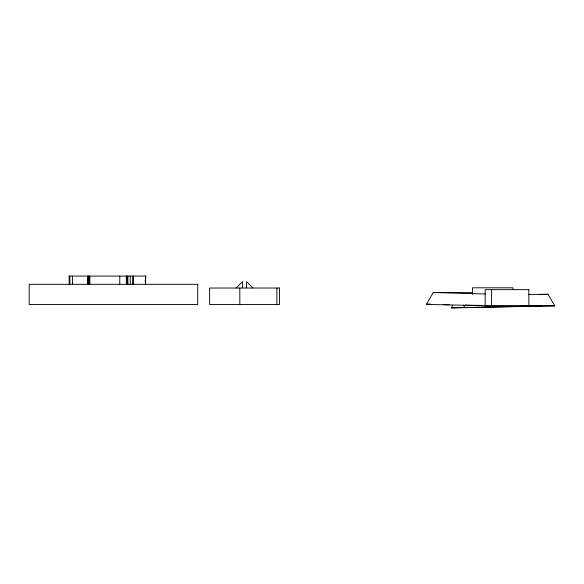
<?xml version="1.0" encoding="UTF-8"?>
<svg xmlns="http://www.w3.org/2000/svg" width="584" height="584" viewBox="0 0 584 584"><rect width="100%" height="100%" fill="white"/><g stroke="black" fill="none" stroke-linecap="round" stroke-linejoin="round"><path stroke-width="0.88" d="M145.139 281.853L145.891 276.086L68.963 276.086M472.646 292.672L433.24 292.518L426.415 304.381L488.114 305.826L554.8 305.855L547.967 294.263L528.63 294.467M433.24 292.518L485.231 293.978M554.8 305.855L451.344 307.914L452.549 305.439M547.967 294.263L539.178 294.621M236.133 288.029L242.535 281.627L242.535 287.795M451.271 307.812L541.324 305.979L535.594 306.009M524.928 306.155L522.461 306.162M528.272 306.162L532.63 306.089M426.459 304.125L430.831 304.067M481.953 305.425L465.098 305.14M449.22 304.768L443.183 304.556M521.308 305.709L529.265 305.972M252.967 288.029L246.565 281.627L246.565 287.795M463.309 305.118L464.725 307.41M512.971 289.547L512.971 287.803L472.522 287.803L472.522 294.38M491.582 289.649L491.582 306.162M276.896 288.029L276.896 304.541M239.82 288.029L239.82 304.541M145.562 276.086L145.562 284.32M133.532 276.086L133.532 284.32M132.626 276.086L132.626 284.32M130.276 276.086L130.276 284.32M127.896 276.086L127.896 284.32M127.108 276.086L127.108 284.32M126.684 276.086L126.684 284.32M126.275 276.086L126.363 284.32M119.778 276.086L119.778 284.32M89.856 276.086L89.856 284.32M88.848 276.086L88.848 284.32M88.666 276.086L88.666 284.32M87.79 276.086L87.79 284.32M87.556 276.086L87.556 284.32M72.562 276.086L72.562 284.32M69.861 276.086L69.861 284.32M69.189 276.086L69.189 284.32M197.721 284.32L29.2 284.32L29.2 304.541L197.721 304.541L197.721 284.32M279.459 288.029L209.641 288.029L209.641 304.541L279.459 304.541L279.459 288.029M528.863 289.649L485.18 289.649L485.18 306.162L528.863 306.162L528.863 289.649"/></g></svg>
